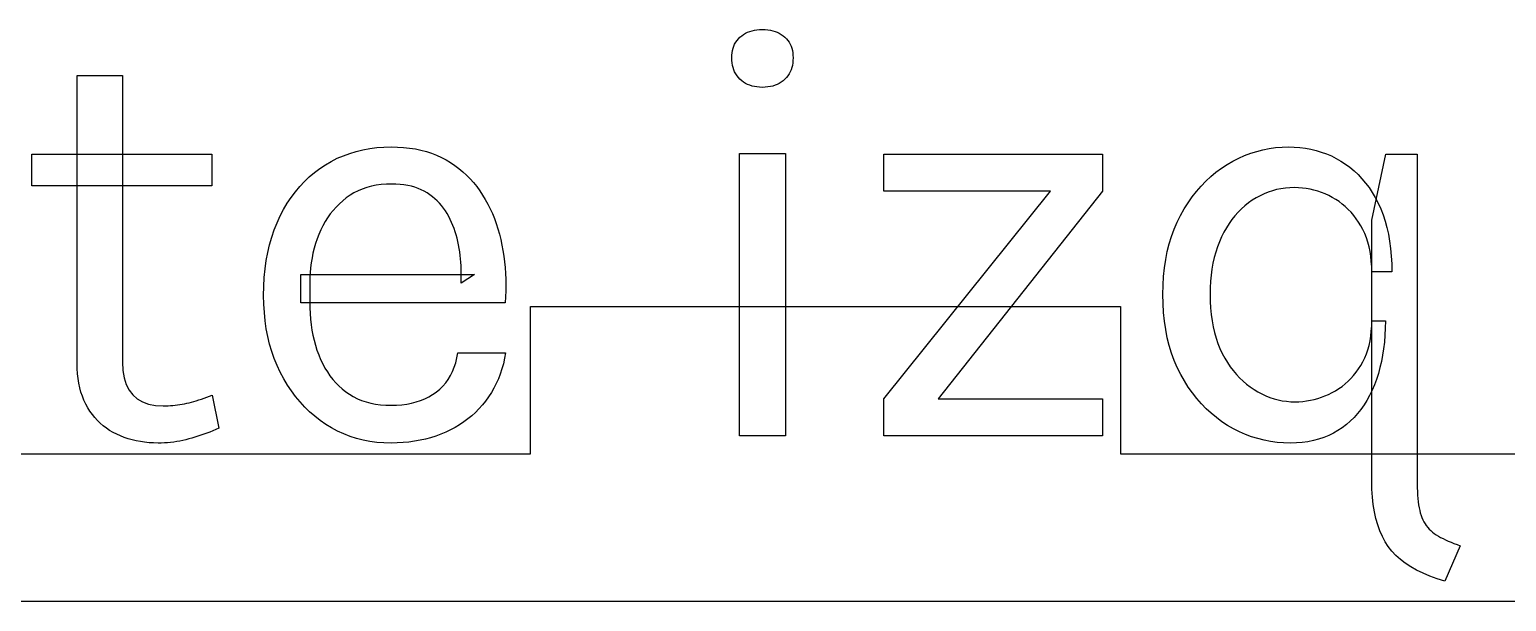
# Model space of a CAD drawing. Header units: millimetres. Extents: x 0 to 253, y 0 to 243.
# Drawn here: x 30.82 to 60.84, y 122 to 133.63 of the extents above; entities that cross this region are included whole.
import ezdxf

# ---------------------------------------------------------------- set-up
doc = ezdxf.new("R2010")
doc.units = ezdxf.units.MM
doc.layers.get('0').update_dxf_attribs({"linetype": 'CONTINUOUS'})

msp = doc.modelspace()

# ---------------------------------------------------------------- linework, layer by layer
for p, q in [((45.554, 133.62), (45.606, 133.628)), ((45.606, 133.628), (45.66, 133.632)), ((45.66, 133.632), (45.716, 133.634)), ((45.716, 133.634), (45.716, 133.634)), ((45.716, 133.634), (45.772, 133.632)), ((45.772, 133.632), (45.826, 133.628)), ((45.826, 133.628), (45.878, 133.62)), ((45.134, 133.295), (45.152, 133.336)), ((45.152, 133.336), (45.174, 133.375)), ((45.174, 133.375), (45.2, 133.411)), ((45.2, 133.411), (45.228, 133.446)), ((45.228, 133.446), (45.26, 133.478)), ((45.26, 133.478), (45.295, 133.508)), ((45.295, 133.508), (45.332, 133.534)), ((45.332, 133.534), (45.372, 133.558)), ((45.372, 133.558), (45.414, 133.578)), ((45.414, 133.578), (45.458, 133.595)), ((45.458, 133.595), (45.505, 133.609)), ((45.505, 133.609), (45.554, 133.62)), ((45.878, 133.62), (45.927, 133.609)), ((45.927, 133.609), (45.974, 133.595)), ((45.974, 133.595), (46.018, 133.578)), ((46.018, 133.578), (46.06, 133.558)), ((46.06, 133.558), (46.1, 133.534)), ((46.1, 133.534), (46.137, 133.508)), ((46.137, 133.508), (46.172, 133.478)), ((46.172, 133.478), (46.204, 133.446)), ((46.204, 133.446), (46.232, 133.411)), ((46.232, 133.411), (46.258, 133.375)), ((46.258, 133.375), (46.28, 133.336)), ((46.28, 133.336), (46.298, 133.295)), ((45.092, 133.058), (45.094, 133.11)), ((45.094, 133.005), (45.092, 133.058)), ((45.092, 133.058), (45.092, 133.058)), ((45.094, 133.11), (45.099, 133.159)), ((45.099, 133.159), (45.107, 133.207)), ((45.107, 133.207), (45.119, 133.252)), ((45.119, 133.252), (45.134, 133.295)), ((46.298, 133.295), (46.313, 133.252)), ((46.313, 133.252), (46.325, 133.207)), ((46.325, 133.207), (46.333, 133.159)), ((46.333, 133.159), (46.338, 133.11)), ((46.338, 133.11), (46.34, 133.058)), ((46.34, 133.058), (46.338, 133.005)), ((46.34, 133.058), (46.34, 133.058)), ((45.099, 132.954), (45.094, 133.005)), ((45.107, 132.905), (45.099, 132.954)), ((45.119, 132.859), (45.107, 132.905)), ((45.134, 132.814), (45.119, 132.859)), ((45.152, 132.772), (45.134, 132.814)), ((45.174, 132.731), (45.152, 132.772)), ((45.2, 132.693), (45.174, 132.731)), ((46.258, 132.731), (46.232, 132.693)), ((46.28, 132.772), (46.258, 132.731)), ((46.298, 132.814), (46.28, 132.772)), ((46.313, 132.859), (46.298, 132.814)), ((46.325, 132.905), (46.313, 132.859)), ((46.333, 132.954), (46.325, 132.905)), ((46.338, 133.005), (46.333, 132.954)), ((31.784, 126.842), (31.784, 132.698)), ((31.784, 132.698), (32.708, 132.698)), ((32.708, 132.698), (32.708, 126.866)), ((45.228, 132.657), (45.2, 132.693)), ((45.26, 132.623), (45.228, 132.657)), ((45.295, 132.592), (45.26, 132.623)), ((45.332, 132.564), (45.295, 132.592)), ((45.372, 132.539), (45.332, 132.564)), ((45.414, 132.517), (45.372, 132.539)), ((45.458, 132.499), (45.414, 132.517)), ((45.505, 132.484), (45.458, 132.499)), ((45.554, 132.473), (45.505, 132.484)), ((45.606, 132.465), (45.554, 132.473)), ((45.66, 132.46), (45.606, 132.465)), ((45.716, 132.458), (45.66, 132.46)), ((45.772, 132.46), (45.716, 132.458)), ((45.716, 132.458), (45.716, 132.458)), ((45.716, 132.458), (45.716, 132.458)), ((45.826, 132.465), (45.772, 132.46)), ((45.878, 132.473), (45.826, 132.465)), ((45.927, 132.484), (45.878, 132.473)), ((45.974, 132.499), (45.927, 132.484)), ((46.018, 132.517), (45.974, 132.499)), ((46.06, 132.539), (46.018, 132.517)), ((46.1, 132.564), (46.06, 132.539)), ((46.137, 132.592), (46.1, 132.564)), ((46.172, 132.623), (46.137, 132.592)), ((46.204, 132.657), (46.172, 132.623)), ((46.232, 132.693), (46.204, 132.657)), ((37.733, 131.213), (37.875, 131.231)), ((37.875, 131.231), (38.02, 131.242)), ((38.02, 131.242), (38.168, 131.246)), ((38.168, 131.246), (38.168, 131.246)), ((38.168, 131.246), (38.297, 131.243)), ((38.297, 131.243), (38.422, 131.235)), ((38.422, 131.235), (38.543, 131.222)), ((56.022, 131.214), (56.151, 131.232)), ((56.151, 131.232), (56.282, 131.242)), ((56.282, 131.242), (56.414, 131.246)), ((56.414, 131.246), (56.414, 131.246)), ((56.414, 131.246), (56.53, 131.243)), ((56.53, 131.243), (56.645, 131.234)), ((56.645, 131.234), (56.757, 131.22)), ((30.86, 130.454), (30.86, 131.102)), ((30.86, 131.102), (34.52, 131.102)), ((34.52, 131.102), (34.52, 130.454)), ((36.833, 130.883), (36.952, 130.952)), ((36.952, 130.952), (37.074, 131.014)), ((37.074, 131.014), (37.199, 131.068)), ((37.199, 131.068), (37.327, 131.115)), ((37.327, 131.115), (37.459, 131.155)), ((37.459, 131.155), (37.594, 131.188)), ((37.594, 131.188), (37.733, 131.213)), ((38.543, 131.222), (38.66, 131.204)), ((38.66, 131.204), (38.774, 131.18)), ((38.774, 131.18), (38.884, 131.151)), ((38.884, 131.151), (38.99, 131.117)), ((38.99, 131.117), (39.092, 131.077)), ((39.092, 131.077), (39.19, 131.032)), ((39.19, 131.032), (39.284, 130.982)), ((39.284, 130.982), (39.375, 130.927)), ((39.375, 130.927), (39.462, 130.869)), ((45.248, 125.366), (45.248, 131.114)), ((45.248, 131.114), (46.184, 131.114)), ((46.184, 131.114), (46.184, 125.366)), ((48.188, 130.346), (48.188, 131.102)), ((48.188, 131.102), (52.628, 131.102)), ((52.628, 131.102), (52.628, 130.346)), ((55.163, 130.886), (55.281, 130.954)), ((55.281, 130.954), (55.4, 131.016)), ((55.4, 131.016), (55.521, 131.07)), ((55.521, 131.07), (55.644, 131.116)), ((55.644, 131.116), (55.768, 131.156)), ((55.768, 131.156), (55.894, 131.188)), ((55.894, 131.188), (56.022, 131.214)), ((56.757, 131.22), (56.867, 131.2)), ((56.867, 131.2), (56.974, 131.174)), ((56.974, 131.174), (57.08, 131.142)), ((57.08, 131.142), (57.183, 131.105)), ((57.183, 131.105), (57.284, 131.062)), ((57.284, 131.062), (57.382, 131.013)), ((57.382, 131.013), (57.479, 130.958)), ((57.479, 130.958), (57.572, 130.898)), ((58.106, 129.758), (58.394, 131.102)), ((58.394, 131.102), (59.03, 131.102)), ((59.03, 131.102), (59.03, 124.394)), ((36.405, 130.542), (36.504, 130.637)), ((36.504, 130.637), (36.609, 130.725)), ((36.609, 130.725), (36.718, 130.807)), ((36.718, 130.807), (36.833, 130.883)), ((39.462, 130.869), (39.545, 130.807)), ((39.545, 130.807), (39.625, 130.741)), ((39.625, 130.741), (39.701, 130.672)), ((39.701, 130.672), (39.774, 130.598)), ((54.731, 130.548), (54.832, 130.642)), ((54.832, 130.642), (54.938, 130.73)), ((54.938, 130.73), (55.048, 130.811)), ((55.048, 130.811), (55.163, 130.886)), ((57.572, 130.898), (57.662, 130.832)), ((57.662, 130.832), (57.747, 130.76)), ((57.747, 130.76), (57.829, 130.683)), ((57.829, 130.683), (57.907, 130.6)), ((34.52, 130.454), (30.86, 130.454)), ((34.52, 130.454), (34.52, 130.454)), ((36.136, 130.22), (36.221, 130.334)), ((36.221, 130.334), (36.31, 130.441)), ((36.31, 130.441), (36.405, 130.542)), ((37.495, 130.352), (37.412, 130.31)), ((37.582, 130.388), (37.495, 130.352)), ((37.673, 130.419), (37.582, 130.388)), ((37.767, 130.445), (37.673, 130.419)), ((37.865, 130.465), (37.767, 130.445)), ((37.966, 130.479), (37.865, 130.465)), ((38.071, 130.487), (37.966, 130.479)), ((38.18, 130.49), (38.071, 130.487)), ((38.266, 130.488), (38.18, 130.49)), ((38.18, 130.49), (38.18, 130.49)), ((38.349, 130.483), (38.266, 130.488)), ((38.429, 130.474), (38.349, 130.483)), ((38.505, 130.461), (38.429, 130.474)), ((38.579, 130.445), (38.505, 130.461)), ((38.649, 130.425), (38.579, 130.445)), ((38.717, 130.402), (38.649, 130.425)), ((38.781, 130.375), (38.717, 130.402)), ((38.842, 130.344), (38.781, 130.375)), ((38.9, 130.31), (38.842, 130.344)), ((39.774, 130.598), (39.843, 130.521)), ((39.843, 130.521), (39.908, 130.441)), ((39.908, 130.441), (39.97, 130.356)), ((39.97, 130.356), (40.028, 130.268)), ((48.188, 126.122), (51.572, 130.346)), ((51.572, 130.346), (48.188, 130.346)), ((52.628, 130.346), (49.292, 126.122)), ((54.454, 130.229), (54.542, 130.342)), ((54.542, 130.342), (54.634, 130.448)), ((54.634, 130.448), (54.731, 130.548)), ((56, 130.325), (55.917, 130.292)), ((56.086, 130.353), (56, 130.325)), ((56.172, 130.377), (56.086, 130.353)), ((56.26, 130.395), (56.172, 130.377)), ((56.35, 130.408), (56.26, 130.395)), ((56.441, 130.415), (56.35, 130.408)), ((56.534, 130.418), (56.441, 130.415)), ((56.615, 130.416), (56.534, 130.418)), ((56.534, 130.418), (56.534, 130.418)), ((56.695, 130.41), (56.615, 130.416)), ((56.774, 130.4), (56.695, 130.41)), ((56.853, 130.386), (56.774, 130.4)), ((56.93, 130.369), (56.853, 130.386)), ((57.006, 130.347), (56.93, 130.369)), ((57.082, 130.321), (57.006, 130.347)), ((57.907, 130.6), (57.98, 130.512)), ((57.98, 130.512), (58.05, 130.418)), ((58.05, 130.418), (58.115, 130.319)), ((35.982, 129.974), (36.056, 130.101)), ((36.056, 130.101), (36.136, 130.22)), ((37.115, 130.088), (37.05, 130.023)), ((37.183, 130.15), (37.115, 130.088)), ((37.256, 130.208), (37.183, 130.15)), ((37.332, 130.262), (37.256, 130.208)), ((37.412, 130.31), (37.332, 130.262)), ((38.955, 130.273), (38.9, 130.31)), ((39.008, 130.233), (38.955, 130.273)), ((39.058, 130.191), (39.008, 130.233)), ((39.105, 130.147), (39.058, 130.191)), ((39.151, 130.101), (39.105, 130.147)), ((39.193, 130.052), (39.151, 130.101)), ((39.233, 130.001), (39.193, 130.052)), ((40.028, 130.268), (40.083, 130.177)), ((40.083, 130.177), (40.134, 130.083)), ((40.134, 130.083), (40.182, 129.987)), ((54.292, 129.985), (54.371, 130.11)), ((54.371, 130.11), (54.454, 130.229)), ((55.526, 130.048), (55.456, 129.985)), ((55.6, 130.106), (55.526, 130.048)), ((55.676, 130.16), (55.6, 130.106)), ((55.755, 130.209), (55.676, 130.16)), ((55.835, 130.253), (55.755, 130.209)), ((55.917, 130.292), (55.835, 130.253)), ((57.156, 130.291), (57.082, 130.321)), ((57.23, 130.258), (57.156, 130.291)), ((57.302, 130.22), (57.23, 130.258)), ((57.373, 130.179), (57.302, 130.22)), ((57.44, 130.133), (57.373, 130.179)), ((57.506, 130.085), (57.44, 130.133)), ((57.568, 130.032), (57.506, 130.085)), ((57.628, 129.976), (57.568, 130.032)), ((58.115, 130.319), (58.177, 130.214)), ((58.177, 130.214), (58.235, 130.103)), ((58.235, 130.103), (58.288, 129.987)), ((35.848, 129.704), (35.912, 129.842)), ((35.912, 129.842), (35.982, 129.974)), ((36.826, 129.726), (36.78, 129.644)), ((36.877, 129.806), (36.826, 129.726)), ((36.931, 129.882), (36.877, 129.806)), ((36.988, 129.954), (36.931, 129.882)), ((37.05, 130.023), (36.988, 129.954)), ((39.271, 129.947), (39.233, 130.001)), ((39.306, 129.891), (39.271, 129.947)), ((39.338, 129.833), (39.306, 129.891)), ((39.368, 129.773), (39.338, 129.833)), ((39.396, 129.712), (39.368, 129.773)), ((40.182, 129.987), (40.226, 129.889)), ((40.226, 129.889), (40.267, 129.789)), ((40.267, 129.789), (40.305, 129.686)), ((54.15, 129.717), (54.218, 129.854)), ((54.218, 129.854), (54.292, 129.985)), ((55.264, 129.768), (55.206, 129.687)), ((55.325, 129.845), (55.264, 129.768)), ((55.389, 129.917), (55.325, 129.845)), ((55.456, 129.985), (55.389, 129.917)), ((57.684, 129.917), (57.628, 129.976)), ((57.738, 129.853), (57.684, 129.917)), ((57.79, 129.786), (57.738, 129.853)), ((57.838, 129.715), (57.79, 129.786)), ((58.106, 124.454), (58.106, 129.758)), ((58.288, 129.987), (58.335, 129.866)), ((58.335, 129.866), (58.377, 129.739)), ((58.377, 129.739), (58.414, 129.607)), ((35.741, 129.411), (35.791, 129.56)), ((35.791, 129.56), (35.848, 129.704)), ((36.698, 129.467), (36.663, 129.374)), ((36.737, 129.557), (36.698, 129.467)), ((36.78, 129.644), (36.737, 129.557)), ((39.423, 129.65), (39.396, 129.712)), ((39.447, 129.586), (39.423, 129.65)), ((39.469, 129.522), (39.447, 129.586)), ((39.49, 129.456), (39.469, 129.522)), ((39.508, 129.389), (39.49, 129.456)), ((40.305, 129.686), (40.339, 129.581)), ((40.339, 129.581), (40.37, 129.473)), ((40.37, 129.473), (40.397, 129.363)), ((53.988, 129.274), (54.034, 129.427)), ((54.034, 129.427), (54.088, 129.575)), ((54.088, 129.575), (54.15, 129.717)), ((55.1, 129.511), (55.052, 129.416)), ((55.152, 129.601), (55.1, 129.511)), ((55.206, 129.687), (55.152, 129.601)), ((57.884, 129.641), (57.838, 129.715)), ((57.926, 129.563), (57.884, 129.641)), ((57.964, 129.482), (57.926, 129.563)), ((57.997, 129.396), (57.964, 129.482)), ((58.414, 129.607), (58.444, 129.469)), ((58.444, 129.469), (58.469, 129.326)), ((35.66, 129.098), (35.697, 129.257)), ((35.697, 129.257), (35.741, 129.411)), ((36.603, 129.185), (36.579, 129.088)), ((36.631, 129.28), (36.603, 129.185)), ((36.663, 129.374), (36.631, 129.28)), ((39.524, 129.321), (39.508, 129.389)), ((39.539, 129.252), (39.524, 129.321)), ((39.551, 129.182), (39.539, 129.252)), ((39.562, 129.111), (39.551, 129.182)), ((40.397, 129.363), (40.421, 129.251)), ((40.421, 129.251), (40.442, 129.137)), ((40.442, 129.137), (40.459, 129.023)), ((53.948, 129.116), (53.988, 129.274)), ((54.968, 129.214), (54.933, 129.107)), ((55.008, 129.317), (54.968, 129.214)), ((55.052, 129.416), (55.008, 129.317)), ((58.026, 129.308), (57.997, 129.396)), ((58.051, 129.216), (58.026, 129.308)), ((58.07, 129.12), (58.051, 129.216)), ((58.469, 129.326), (58.489, 129.178)), ((58.489, 129.178), (58.503, 129.025)), ((35.606, 128.763), (35.63, 128.933)), ((35.63, 128.933), (35.66, 129.098)), ((36.542, 128.889), (36.529, 128.788)), ((36.559, 128.989), (36.542, 128.889)), ((36.579, 129.088), (36.559, 128.989)), ((39.571, 129.04), (39.562, 129.111)), ((39.578, 128.97), (39.571, 129.04)), ((39.585, 128.899), (39.578, 128.97)), ((39.589, 128.828), (39.585, 128.899)), ((39.592, 128.757), (39.589, 128.828)), ((40.459, 129.023), (40.473, 128.907)), ((40.473, 128.907), (40.484, 128.791)), ((53.89, 128.784), (53.916, 128.953)), ((53.916, 128.953), (53.948, 129.116)), ((54.877, 128.881), (54.855, 128.762)), ((54.902, 128.996), (54.877, 128.881)), ((54.933, 129.107), (54.902, 128.996)), ((58.086, 129.021), (58.07, 129.12)), ((58.097, 128.918), (58.086, 129.021)), ((58.104, 128.812), (58.097, 128.918)), ((58.503, 129.025), (58.511, 128.866)), ((58.511, 128.866), (58.514, 128.702)), ((35.579, 128.408), (35.589, 128.588)), ((35.589, 128.588), (35.606, 128.763)), ((36.332, 128.078), (36.332, 128.654)), ((36.332, 128.654), (39.866, 128.654)), ((36.514, 128.58), (36.512, 128.474)), ((36.519, 128.685), (36.514, 128.58)), ((36.529, 128.788), (36.519, 128.685)), ((39.866, 128.654), (39.59, 128.474)), ((39.59, 128.474), (39.593, 128.545)), ((39.594, 128.686), (39.592, 128.757)), ((39.593, 128.545), (39.594, 128.616)), ((39.594, 128.616), (39.594, 128.686)), ((40.484, 128.791), (40.492, 128.674)), ((40.492, 128.674), (40.497, 128.557)), ((40.497, 128.557), (40.498, 128.438)), ((53.862, 128.431), (53.872, 128.61)), ((53.872, 128.61), (53.89, 128.784)), ((54.839, 128.639), (54.827, 128.512)), ((54.855, 128.762), (54.839, 128.639)), ((58.106, 128.702), (58.104, 128.812)), ((58.514, 128.702), (58.106, 128.702)), ((58.514, 128.702), (58.514, 128.702)), ((35.576, 128.222), (35.579, 128.408)), ((35.579, 128.048), (35.576, 128.222)), ((35.576, 128.222), (35.576, 128.222)), ((36.512, 128.474), (36.512, 128.474)), ((36.512, 128.474), (36.512, 128.09)), ((40.497, 128.319), (40.492, 128.199)), ((40.498, 128.438), (40.497, 128.319)), ((53.858, 128.246), (53.862, 128.431)), ((53.862, 128.059), (53.858, 128.246)), ((53.858, 128.246), (53.858, 128.246)), ((54.82, 128.381), (54.818, 128.246)), ((54.818, 128.246), (54.818, 128.246)), ((54.818, 128.246), (54.82, 128.105)), ((54.827, 128.512), (54.82, 128.381)), ((35.59, 127.877), (35.579, 128.048)), ((40.484, 128.078), (36.332, 128.078)), ((36.512, 128.09), (36.514, 127.971)), ((36.514, 127.971), (36.519, 127.855)), ((40.492, 128.199), (40.484, 128.078)), ((40.484, 128.078), (40.484, 128.078)), ((41, 125), (41, 128)), ((41, 128), (53, 128)), ((53, 128), (53, 125)), ((53.873, 127.878), (53.862, 128.059)), ((54.82, 128.105), (54.828, 127.97)), ((54.828, 127.97), (54.84, 127.838)), ((35.607, 127.711), (35.59, 127.877)), ((35.63, 127.549), (35.607, 127.711)), ((36.519, 127.855), (36.528, 127.741)), ((36.528, 127.741), (36.541, 127.63)), ((36.541, 127.63), (36.558, 127.522)), ((53.891, 127.701), (53.873, 127.878)), ((53.916, 127.531), (53.891, 127.701)), ((54.84, 127.838), (54.858, 127.711)), ((54.858, 127.711), (54.88, 127.589)), ((58.104, 127.6), (58.106, 127.706)), ((58.106, 127.706), (58.106, 127.706)), ((58.106, 127.706), (58.382, 127.706)), ((58.382, 127.706), (58.38, 127.559)), ((35.661, 127.391), (35.63, 127.549)), ((35.698, 127.237), (35.661, 127.391)), ((36.558, 127.522), (36.578, 127.415)), ((36.578, 127.415), (36.602, 127.312)), ((53.949, 127.365), (53.916, 127.531)), ((53.989, 127.206), (53.949, 127.365)), ((54.88, 127.589), (54.908, 127.471)), ((54.908, 127.471), (54.94, 127.358)), ((54.94, 127.358), (54.977, 127.25)), ((58.07, 127.302), (58.086, 127.398)), ((58.086, 127.398), (58.097, 127.497)), ((58.097, 127.497), (58.104, 127.6)), ((58.373, 127.416), (58.362, 127.276)), ((58.38, 127.559), (58.373, 127.416)), ((35.742, 127.087), (35.698, 127.237)), ((35.793, 126.941), (35.742, 127.087)), ((36.602, 127.312), (36.629, 127.211)), ((36.629, 127.211), (36.66, 127.112)), ((36.66, 127.112), (36.695, 127.016)), ((39.506, 126.955), (39.524, 127.058)), ((39.524, 127.058), (39.524, 127.058)), ((39.524, 127.058), (40.496, 127.058)), ((40.496, 127.058), (40.476, 126.946)), ((54.036, 127.051), (53.989, 127.206)), ((54.09, 126.902), (54.036, 127.051)), ((54.977, 127.25), (55.02, 127.145)), ((55.02, 127.145), (55.067, 127.046)), ((55.067, 127.046), (55.118, 126.951)), ((57.962, 126.953), (57.996, 127.035)), ((57.996, 127.035), (58.025, 127.121)), ((58.025, 127.121), (58.05, 127.21)), ((58.05, 127.21), (58.07, 127.302)), ((58.346, 127.141), (58.327, 127.008)), ((58.362, 127.276), (58.346, 127.141)), ((31.786, 126.736), (31.784, 126.842)), ((31.784, 126.842), (31.784, 126.842)), ((31.793, 126.633), (31.786, 126.736)), ((32.708, 126.866), (32.716, 126.697)), ((35.851, 126.8), (35.793, 126.941)), ((35.915, 126.662), (35.851, 126.8)), ((36.695, 127.016), (36.733, 126.923)), ((36.733, 126.923), (36.776, 126.834)), ((36.776, 126.834), (36.821, 126.749)), ((36.821, 126.749), (36.871, 126.668)), ((39.416, 126.677), (39.452, 126.764)), ((39.452, 126.764), (39.482, 126.857)), ((39.482, 126.857), (39.506, 126.955)), ((40.421, 126.73), (40.388, 126.627)), ((40.451, 126.836), (40.421, 126.73)), ((40.476, 126.946), (40.451, 126.836)), ((54.152, 126.758), (54.09, 126.902)), ((54.221, 126.62), (54.152, 126.758)), ((55.118, 126.951), (55.172, 126.861)), ((55.172, 126.861), (55.23, 126.776)), ((55.23, 126.776), (55.29, 126.695)), ((57.786, 126.661), (57.835, 126.729)), ((57.835, 126.729), (57.881, 126.8)), ((57.881, 126.8), (57.924, 126.875)), ((57.924, 126.875), (57.962, 126.953)), ((58.273, 126.756), (58.24, 126.635)), ((58.302, 126.88), (58.273, 126.756)), ((58.327, 127.008), (58.302, 126.88)), ((31.803, 126.534), (31.793, 126.633)), ((31.819, 126.439), (31.803, 126.534)), ((31.838, 126.347), (31.819, 126.439)), ((32.716, 126.697), (32.741, 126.546)), ((32.741, 126.546), (32.783, 126.413)), ((35.985, 126.529), (35.915, 126.662)), ((36.06, 126.403), (35.985, 126.529)), ((36.871, 126.668), (36.924, 126.591)), ((36.924, 126.591), (36.98, 126.518)), ((36.98, 126.518), (37.041, 126.449)), ((37.041, 126.449), (37.105, 126.384)), ((39.219, 126.378), (39.277, 126.445)), ((39.277, 126.445), (39.329, 126.517)), ((39.329, 126.517), (39.376, 126.594)), ((39.376, 126.594), (39.416, 126.677)), ((40.306, 126.431), (40.258, 126.338)), ((40.349, 126.528), (40.306, 126.431)), ((40.388, 126.627), (40.349, 126.528)), ((54.296, 126.488), (54.221, 126.62)), ((54.375, 126.362), (54.296, 126.488)), ((55.29, 126.695), (55.353, 126.619)), ((55.353, 126.619), (55.419, 126.548)), ((55.419, 126.548), (55.488, 126.482)), ((55.488, 126.482), (55.559, 126.42)), ((55.559, 126.42), (55.634, 126.363)), ((57.501, 126.376), (57.563, 126.426)), ((57.563, 126.426), (57.623, 126.479)), ((57.623, 126.479), (57.68, 126.536)), ((57.68, 126.536), (57.734, 126.597)), ((57.734, 126.597), (57.786, 126.661)), ((58.202, 126.517), (58.16, 126.404)), ((58.24, 126.635), (58.202, 126.517)), ((31.862, 126.259), (31.838, 126.347)), ((31.89, 126.174), (31.862, 126.259)), ((31.922, 126.093), (31.89, 126.174)), ((32.783, 126.413), (32.84, 126.298)), ((32.84, 126.298), (32.915, 126.2)), ((32.915, 126.2), (33.006, 126.12)), ((33.006, 126.12), (33.114, 126.058)), ((34.311, 126.116), (34.364, 126.134)), ((34.364, 126.134), (34.419, 126.153)), ((34.419, 126.153), (34.475, 126.173)), ((34.475, 126.173), (34.532, 126.194)), ((34.532, 126.194), (34.532, 126.194)), ((34.532, 126.194), (34.664, 125.522)), ((36.141, 126.282), (36.06, 126.403)), ((36.226, 126.167), (36.141, 126.282)), ((36.316, 126.058), (36.226, 126.167)), ((37.105, 126.384), (37.173, 126.323)), ((37.173, 126.323), (37.244, 126.266)), ((37.244, 126.266), (37.319, 126.214)), ((37.319, 126.214), (37.398, 126.167)), ((37.398, 126.167), (37.481, 126.125)), ((37.481, 126.125), (37.568, 126.089)), ((38.766, 126.087), (38.852, 126.122)), ((38.852, 126.122), (38.934, 126.163)), ((38.934, 126.163), (39.012, 126.209)), ((39.012, 126.209), (39.086, 126.26)), ((39.086, 126.26), (39.155, 126.317)), ((39.155, 126.317), (39.219, 126.378)), ((40.149, 126.161), (40.088, 126.077)), ((40.206, 126.248), (40.149, 126.161)), ((40.258, 126.338), (40.206, 126.248)), ((48.188, 125.366), (48.188, 126.122)), ((49.292, 126.122), (52.628, 126.122)), ((52.628, 126.122), (52.628, 125.366)), ((54.459, 126.242), (54.375, 126.362)), ((54.548, 126.128), (54.459, 126.242)), ((54.641, 126.022), (54.548, 126.128)), ((55.634, 126.363), (55.712, 126.311)), ((55.712, 126.311), (55.792, 126.264)), ((55.792, 126.264), (55.872, 126.221)), ((55.872, 126.221), (55.953, 126.184)), ((55.953, 126.184), (56.036, 126.152)), ((56.036, 126.152), (56.119, 126.124)), ((56.119, 126.124), (56.202, 126.102)), ((56.932, 126.109), (57.007, 126.129)), ((57.007, 126.129), (57.081, 126.153)), ((57.081, 126.153), (57.155, 126.181)), ((57.155, 126.181), (57.227, 126.213)), ((57.227, 126.213), (57.299, 126.248)), ((57.299, 126.248), (57.369, 126.287)), ((57.369, 126.287), (57.437, 126.33)), ((57.437, 126.33), (57.501, 126.376)), ((58.063, 126.191), (58.008, 126.091)), ((58.114, 126.295), (58.063, 126.191)), ((58.16, 126.404), (58.114, 126.295)), ((31.959, 126.016), (31.922, 126.093)), ((32, 125.942), (31.959, 126.016)), ((32.045, 125.872), (32, 125.942)), ((32.093, 125.805), (32.045, 125.872)), ((33.114, 126.058), (33.238, 126.014)), ((33.238, 126.014), (33.379, 125.987)), ((33.379, 125.987), (33.536, 125.978)), ((33.536, 125.978), (33.585, 125.979)), ((33.536, 125.978), (33.536, 125.978)), ((33.585, 125.979), (33.634, 125.98)), ((33.634, 125.98), (33.682, 125.983)), ((33.682, 125.983), (33.73, 125.987)), ((33.73, 125.987), (33.778, 125.992)), ((33.778, 125.992), (33.826, 125.997)), ((33.826, 125.997), (33.873, 126.004)), ((33.873, 126.004), (33.92, 126.013)), ((33.92, 126.013), (33.967, 126.022)), ((33.967, 126.022), (34.013, 126.032)), ((34.013, 126.032), (34.06, 126.043)), ((34.06, 126.043), (34.108, 126.056)), ((34.108, 126.056), (34.157, 126.069)), ((34.157, 126.069), (34.207, 126.084)), ((34.207, 126.084), (34.258, 126.1)), ((34.258, 126.1), (34.311, 126.116)), ((36.41, 125.955), (36.316, 126.058)), ((36.51, 125.858), (36.41, 125.955)), ((36.615, 125.767), (36.51, 125.858)), ((37.568, 126.089), (37.658, 126.059)), ((37.658, 126.059), (37.752, 126.034)), ((37.752, 126.034), (37.85, 126.015)), ((37.85, 126.015), (37.952, 126.001)), ((37.952, 126.001), (38.058, 125.993)), ((38.058, 125.993), (38.168, 125.99)), ((38.168, 125.99), (38.278, 125.993)), ((38.168, 125.99), (38.168, 125.99)), ((38.278, 125.993), (38.383, 126.001)), ((38.383, 126.001), (38.485, 126.014)), ((38.485, 126.014), (38.583, 126.033)), ((38.583, 126.033), (38.677, 126.058)), ((38.677, 126.058), (38.766, 126.087)), ((39.882, 125.847), (39.806, 125.778)), ((39.954, 125.92), (39.882, 125.847)), ((40.023, 125.997), (39.954, 125.92)), ((40.088, 126.077), (40.023, 125.997)), ((54.739, 125.921), (54.641, 126.022)), ((54.841, 125.827), (54.739, 125.921)), ((54.948, 125.739), (54.841, 125.827)), ((56.202, 126.102), (56.287, 126.084)), ((56.287, 126.084), (56.372, 126.072)), ((56.372, 126.072), (56.459, 126.064)), ((56.459, 126.064), (56.546, 126.062)), ((56.546, 126.062), (56.625, 126.064)), ((56.546, 126.062), (56.546, 126.062)), ((56.625, 126.064), (56.703, 126.069)), ((56.703, 126.069), (56.78, 126.079)), ((56.78, 126.079), (56.857, 126.092)), ((56.857, 126.092), (56.932, 126.109)), ((57.818, 125.823), (57.746, 125.743)), ((57.886, 125.907), (57.818, 125.823)), ((57.949, 125.997), (57.886, 125.907)), ((58.008, 126.091), (57.949, 125.997)), ((32.144, 125.742), (32.093, 125.805)), ((32.198, 125.683), (32.144, 125.742)), ((32.255, 125.627), (32.198, 125.683)), ((32.315, 125.575), (32.255, 125.627)), ((32.379, 125.526), (32.315, 125.575)), ((32.445, 125.481), (32.379, 125.526)), ((34.664, 125.522), (34.603, 125.496)), ((36.724, 125.682), (36.615, 125.767)), ((36.839, 125.603), (36.724, 125.682)), ((36.958, 125.531), (36.839, 125.603)), ((37.079, 125.466), (36.958, 125.531)), ((39.468, 125.54), (39.375, 125.49)), ((39.558, 125.594), (39.468, 125.54)), ((39.644, 125.652), (39.558, 125.594)), ((39.727, 125.713), (39.644, 125.652)), ((39.806, 125.778), (39.727, 125.713)), ((55.059, 125.657), (54.948, 125.739)), ((55.175, 125.582), (55.059, 125.657)), ((55.294, 125.514), (55.175, 125.582)), ((57.506, 125.534), (57.418, 125.475)), ((57.59, 125.599), (57.506, 125.534)), ((57.67, 125.669), (57.59, 125.599)), ((57.746, 125.743), (57.67, 125.669)), ((32.515, 125.44), (32.445, 125.481)), ((32.588, 125.402), (32.515, 125.44)), ((32.663, 125.368), (32.588, 125.402)), ((32.741, 125.337), (32.663, 125.368)), ((32.82, 125.31), (32.741, 125.337)), ((32.901, 125.287), (32.82, 125.31)), ((32.984, 125.267), (32.901, 125.287)), ((33.069, 125.251), (32.984, 125.267)), ((33.156, 125.238), (33.069, 125.251)), ((33.245, 125.229), (33.156, 125.238)), ((33.335, 125.224), (33.245, 125.229)), ((33.428, 125.222), (33.335, 125.224)), ((33.493, 125.223), (33.428, 125.222)), ((33.428, 125.222), (33.428, 125.222)), ((33.428, 125.222), (33.428, 125.222)), ((33.557, 125.225), (33.493, 125.223)), ((33.621, 125.23), (33.557, 125.225)), ((33.684, 125.235), (33.621, 125.23)), ((33.747, 125.243), (33.684, 125.235)), ((33.809, 125.252), (33.747, 125.243)), ((33.871, 125.263), (33.809, 125.252)), ((33.933, 125.276), (33.871, 125.263)), ((33.994, 125.29), (33.933, 125.276)), ((34.055, 125.306), (33.994, 125.29)), ((34.116, 125.323), (34.055, 125.306)), ((34.176, 125.342), (34.116, 125.323)), ((34.237, 125.361), (34.176, 125.342)), ((34.298, 125.381), (34.237, 125.361)), ((34.359, 125.402), (34.298, 125.381)), ((34.42, 125.424), (34.359, 125.402)), ((34.481, 125.447), (34.42, 125.424)), ((34.542, 125.471), (34.481, 125.447)), ((34.603, 125.496), (34.542, 125.471)), ((37.204, 125.409), (37.079, 125.466)), ((37.332, 125.359), (37.204, 125.409)), ((37.464, 125.317), (37.332, 125.359)), ((37.598, 125.283), (37.464, 125.317)), ((37.736, 125.256), (37.598, 125.283)), ((37.877, 125.237), (37.736, 125.256)), ((38.021, 125.226), (37.877, 125.237)), ((38.168, 125.222), (38.021, 125.226)), ((38.29, 125.224), (38.168, 125.222)), ((38.168, 125.222), (38.168, 125.222)), ((38.168, 125.222), (38.168, 125.222)), ((38.41, 125.231), (38.29, 125.224)), ((38.527, 125.242), (38.41, 125.231)), ((38.642, 125.258), (38.527, 125.242)), ((38.755, 125.278), (38.642, 125.258)), ((38.864, 125.302), (38.755, 125.278)), ((38.971, 125.331), (38.864, 125.302)), ((39.076, 125.364), (38.971, 125.331)), ((39.178, 125.402), (39.076, 125.364)), ((39.278, 125.444), (39.178, 125.402)), ((39.375, 125.49), (39.278, 125.444)), ((46.184, 125.366), (45.248, 125.366)), ((46.184, 125.366), (46.184, 125.366)), ((52.628, 125.366), (48.188, 125.366)), ((52.628, 125.366), (52.628, 125.366)), ((55.415, 125.452), (55.294, 125.514)), ((55.538, 125.398), (55.415, 125.452)), ((55.663, 125.352), (55.538, 125.398)), ((55.789, 125.312), (55.663, 125.352)), ((55.918, 125.28), (55.789, 125.312)), ((56.048, 125.254), (55.918, 125.28)), ((56.18, 125.236), (56.048, 125.254)), ((56.314, 125.226), (56.18, 125.236)), ((56.45, 125.222), (56.314, 125.226)), ((56.573, 125.225), (56.45, 125.222)), ((56.45, 125.222), (56.45, 125.222)), ((56.45, 125.222), (56.45, 125.222)), ((56.692, 125.234), (56.573, 125.225)), ((56.807, 125.25), (56.692, 125.234)), ((56.918, 125.272), (56.807, 125.25)), ((57.026, 125.3), (56.918, 125.272)), ((57.13, 125.334), (57.026, 125.3)), ((57.23, 125.375), (57.13, 125.334)), ((57.326, 125.422), (57.23, 125.375)), ((57.418, 125.475), (57.326, 125.422)), ((29, 125), (41, 125)), ((53, 125), (65, 125)), ((58.109, 124.285), (58.106, 124.454)), ((58.106, 124.454), (58.106, 124.454)), ((59.03, 124.394), (59.031, 124.314)), ((58.119, 124.124), (58.109, 124.285)), ((58.136, 123.971), (58.119, 124.124)), ((59.031, 124.314), (59.033, 124.238)), ((59.033, 124.238), (59.037, 124.165)), ((59.037, 124.165), (59.042, 124.095)), ((59.042, 124.095), (59.05, 124.029)), ((59.05, 124.029), (59.058, 123.967)), ((58.16, 123.825), (58.136, 123.971)), ((58.19, 123.688), (58.16, 123.825)), ((59.058, 123.967), (59.068, 123.908)), ((59.068, 123.908), (59.08, 123.853)), ((59.08, 123.853), (59.093, 123.801)), ((59.093, 123.801), (59.108, 123.752)), ((59.108, 123.752), (59.125, 123.706)), ((58.227, 123.558), (58.19, 123.688)), ((58.271, 123.436), (58.227, 123.558)), ((58.321, 123.321), (58.271, 123.436)), ((59.125, 123.706), (59.144, 123.662)), ((59.144, 123.662), (59.165, 123.621)), ((59.165, 123.621), (59.189, 123.581)), ((59.189, 123.581), (59.215, 123.543)), ((59.215, 123.543), (59.243, 123.507)), ((59.243, 123.507), (59.273, 123.473)), ((59.273, 123.473), (59.306, 123.441)), ((59.306, 123.441), (59.341, 123.411)), ((58.378, 123.215), (58.321, 123.321)), ((58.442, 123.116), (58.378, 123.215)), ((59.341, 123.411), (59.378, 123.383)), ((59.378, 123.383), (59.418, 123.356)), ((59.418, 123.356), (59.461, 123.33)), ((59.461, 123.33), (59.506, 123.304)), ((59.506, 123.304), (59.555, 123.278)), ((59.555, 123.278), (59.606, 123.253)), ((59.906, 123.134), (59.594, 122.414)), ((59.606, 123.253), (59.66, 123.229)), ((59.66, 123.229), (59.717, 123.204)), ((59.717, 123.204), (59.777, 123.18)), ((59.777, 123.18), (59.84, 123.157)), ((59.84, 123.157), (59.906, 123.134)), ((59.906, 123.134), (59.906, 123.134)), ((59.906, 123.134), (59.906, 123.134)), ((58.514, 123.024), (58.442, 123.116)), ((58.596, 122.936), (58.514, 123.024)), ((58.687, 122.854), (58.596, 122.936)), ((58.788, 122.776), (58.687, 122.854)), ((58.898, 122.704), (58.788, 122.776)), ((59.018, 122.636), (58.898, 122.704)), ((59.148, 122.573), (59.018, 122.636)), ((59.287, 122.515), (59.148, 122.573)), ((59.436, 122.462), (59.287, 122.515)), ((59.594, 122.414), (59.436, 122.462)), ((88, 122), (6, 122))]:
    msp.add_line(p, q)

doc.saveas('drawing.dxf')
